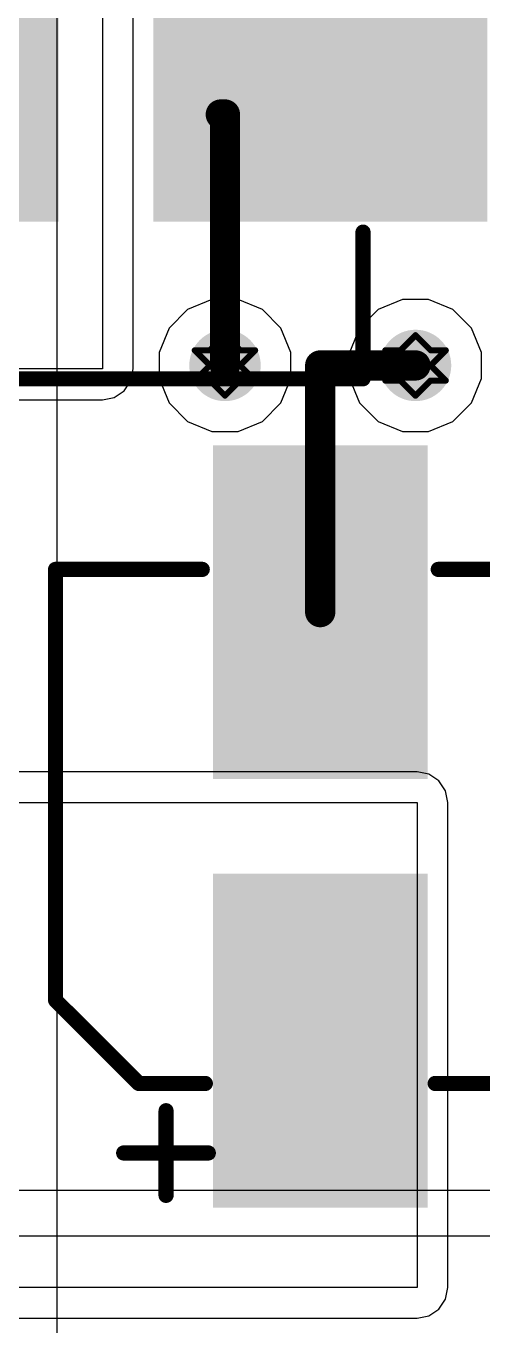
# Model space of a CAD drawing. Header units: inches. Extents: x 24 to 500, y 68 to 269.
# Drawn here: x 360.55 to 364.38, y 116.34 to 127.26 of the extents above; entities that cross this region are included whole.
import ezdxf

# ---------------------------------------------------------------- set-up
doc = ezdxf.new("R2010")
doc.units = ezdxf.units.IN
for name, color, linetype in [('Bottom Layer', 5, 'Continuous'), ('Drill Drawing', 1, 'Continuous'), ('Layer 1', 16, 'Continuous'), ('Layer 2', 76, 'Continuous'), ('Top Layer', 1, 'Continuous'), ('Top Overlay', 2, 'Continuous'), ('Top Paste', 8, 'Continuous'), ('Top Solder', 216, 'Continuous'), ('Via Holes', 16, 'Continuous')]:
    doc.layers.add(name, color=color, linetype=linetype)

# ---------------------------------------------------------------- blocks, each defined once
blk = doc.blocks.new('RVT1E100M0405__20')
at = {"layer": 'Top Layer'}
for points in [[(-3.1, 0.8), (-0.5, 0.8), (-0.5, -0.8), (-3.1, -0.8)], [(0.5, 0.8), (3.1, 0.8), (3.1, -0.8), (0.5, -0.8)]]:
    blk.add_hatch(color=1, dxfattribs=at).paths.add_polyline_path(points)
at = {"layer": 'Top Paste'}
for points in [[(-3.1, 0.8), (-0.5, 0.8), (-0.5, -0.8), (-3.1, -0.8)], [(0.5, 0.8), (3.1, 0.8), (3.1, -0.8), (0.5, -0.8)]]:
    blk.add_hatch(color=8, dxfattribs=at).paths.add_polyline_path(points)
at = {"layer": 'Top Solder'}
for points in [[(-3.202, 0.902), (-0.398, 0.902), (-0.398, -0.902), (-3.202, -0.902)], [(0.398, 0.902), (3.202, 0.902), (3.202, -0.902), (0.398, -0.902)]]:
    blk.add_hatch(color=216, dxfattribs=at).paths.add_polyline_path(points)
at = {"layer": 'Top Overlay'}
for points in [[(-1.46, 2.223, 0.127, 0.127, 0), (-2.159, 1.524, 0.127, 0.127, 0)], [(-1.46, 2.223, 0.127, 0.127, 0), (-1.27, 2.223, 0.127, 0.127, 0)], [(-1.27, 2.223, 0.127, 0.127, 0), (2.159, 2.223, 0.127, 0.127, 0)], [(2.159, 2.223, 0.127, 0.127, 0), (2.159, 0.991, 0.127, 0.127, 0)], [(-2.743, 1.651, 0.127, 0.127, 0), (-2.743, 0.94, 0.127, 0.127, 0)], [(-2.159, 1.524, 0.127, 0.127, 0), (-2.159, 0.965, 0.127, 0.127, 0)], [(-3.099, 1.295, 0.127, 0.127, 0), (-2.388, 1.295, 0.127, 0.127, 0)], [(-2.159, -0.965, 0.127, 0.127, 0), (-2.159, -1.524, 0.127, 0.127, 0)], [(2.159, -0.991, 0.127, 0.127, 0), (2.159, -2.223, 0.127, 0.127, 0)], [(-2.159, -1.524, 0.127, 0.127, 0), (-1.46, -2.223, 0.127, 0.127, 0)], [(-1.46, -2.223, 0.127, 0.127, 0), (-1.27, -2.223, 0.127, 0.127, 0)], [(-1.27, -2.223, 0.127, 0.127, 0), (2.159, -2.223, 0.127, 0.127, 0)]]:
    blk.add_lwpolyline(points, format="xyseb", dxfattribs=at)
for points in [[(-1.492, 2.223, 0.0635, 0.0635, 1), (-1.429, 2.223, 0.0635, 0.0635, 1)], [(-1.492, 2.223, 0.0635, 0.0635, 1), (-1.429, 2.223, 0.0635, 0.0635, 1)], [(-1.302, 2.223, 0.0635, 0.0635, 1), (-1.238, 2.223, 0.0635, 0.0635, 1)], [(-1.302, 2.223, 0.0635, 0.0635, 1), (-1.238, 2.223, 0.0635, 0.0635, 1)], [(2.127, 2.223, 0.0635, 0.0635, 1), (2.191, 2.223, 0.0635, 0.0635, 1)], [(2.127, 2.223, 0.0635, 0.0635, 1), (2.191, 2.223, 0.0635, 0.0635, 1)], [(-2.775, 1.651, 0.0635, 0.0635, 1), (-2.711, 1.651, 0.0635, 0.0635, 1)], [(-2.191, 1.524, 0.0635, 0.0635, 1), (-2.127, 1.524, 0.0635, 0.0635, 1)], [(-2.191, 1.524, 0.0635, 0.0635, 1), (-2.127, 1.524, 0.0635, 0.0635, 1)], [(-3.131, 1.295, 0.0635, 0.0635, 1), (-3.067, 1.295, 0.0635, 0.0635, 1)], [(-2.419, 1.295, 0.0635, 0.0635, 1), (-2.356, 1.295, 0.0635, 0.0635, 1)], [(-2.775, 0.94, 0.0635, 0.0635, 1), (-2.711, 0.94, 0.0635, 0.0635, 1)], [(-2.191, 0.965, 0.0635, 0.0635, 1), (-2.127, 0.965, 0.0635, 0.0635, 1)], [(2.127, 0.991, 0.0635, 0.0635, 1), (2.191, 0.991, 0.0635, 0.0635, 1)], [(-2.191, -0.965, 0.0635, 0.0635, 1), (-2.127, -0.965, 0.0635, 0.0635, 1)], [(2.127, -0.991, 0.0635, 0.0635, 1), (2.191, -0.991, 0.0635, 0.0635, 1)], [(-2.191, -1.524, 0.0635, 0.0635, 1), (-2.127, -1.524, 0.0635, 0.0635, 1)], [(-2.191, -1.524, 0.0635, 0.0635, 1), (-2.127, -1.524, 0.0635, 0.0635, 1)], [(-1.492, -2.223, 0.0635, 0.0635, 1), (-1.429, -2.223, 0.0635, 0.0635, 1)], [(-1.492, -2.223, 0.0635, 0.0635, 1), (-1.429, -2.223, 0.0635, 0.0635, 1)], [(-1.302, -2.223, 0.0635, 0.0635, 1), (-1.238, -2.223, 0.0635, 0.0635, 1)], [(-1.302, -2.223, 0.0635, 0.0635, 1), (-1.238, -2.223, 0.0635, 0.0635, 1)], [(2.127, -2.223, 0.0635, 0.0635, 1), (2.191, -2.223, 0.0635, 0.0635, 1)], [(2.127, -2.223, 0.0635, 0.0635, 1), (2.191, -2.223, 0.0635, 0.0635, 1)]]:
    blk.add_lwpolyline(points, format="xyseb", close=True, dxfattribs=at)
blk = doc.blocks.new('RVT1E100M0405__23')
at = {"layer": 'Top Layer'}
for points in [[(-3.1, 0.8), (-0.5, 0.8), (-0.5, -0.8), (-3.1, -0.8)], [(0.5, 0.8), (3.1, 0.8), (3.1, -0.8), (0.5, -0.8)]]:
    blk.add_hatch(color=1, dxfattribs=at).paths.add_polyline_path(points)
at = {"layer": 'Top Paste'}
for points in [[(-3.1, 0.8), (-0.5, 0.8), (-0.5, -0.8), (-3.1, -0.8)], [(0.5, 0.8), (3.1, 0.8), (3.1, -0.8), (0.5, -0.8)]]:
    blk.add_hatch(color=8, dxfattribs=at).paths.add_polyline_path(points)
at = {"layer": 'Top Solder'}
for points in [[(-3.202, 0.902), (-0.398, 0.902), (-0.398, -0.902), (-3.202, -0.902)], [(0.398, 0.902), (3.202, 0.902), (3.202, -0.902), (0.398, -0.902)]]:
    blk.add_hatch(color=216, dxfattribs=at).paths.add_polyline_path(points)
at = {"layer": 'Top Overlay'}
for points in [[(-2.159, 1.524, 0.127, 0.127, 0), (-1.46, 2.223, 0.127, 0.127, 0)], [(-1.46, 2.223, 0.127, 0.127, 0), (-1.27, 2.223, 0.127, 0.127, 0)], [(-1.27, 2.223, 0.127, 0.127, 0), (2.159, 2.223, 0.127, 0.127, 0)], [(2.159, 0.991, 0.127, 0.127, 0), (2.159, 2.223, 0.127, 0.127, 0)], [(-2.743, 0.94, 0.127, 0.127, 0), (-2.743, 1.651, 0.127, 0.127, 0)], [(-2.159, 1.524, 0.127, 0.127, 0), (-2.159, 0.965, 0.127, 0.127, 0)], [(-3.099, 1.295, 0.127, 0.127, 0), (-2.388, 1.295, 0.127, 0.127, 0)], [(-2.159, -1.524, 0.127, 0.127, 0), (-2.159, -0.965, 0.127, 0.127, 0)], [(2.159, -2.223, 0.127, 0.127, 0), (2.159, -0.991, 0.127, 0.127, 0)], [(-2.159, -1.524, 0.127, 0.127, 0), (-1.46, -2.223, 0.127, 0.127, 0)], [(-1.46, -2.223, 0.127, 0.127, 0), (-1.27, -2.223, 0.127, 0.127, 0)], [(-1.27, -2.223, 0.127, 0.127, 0), (2.159, -2.223, 0.127, 0.127, 0)]]:
    blk.add_lwpolyline(points, format="xyseb", dxfattribs=at)
for points in [[(-1.492, 2.223, 0.0635, 0.0635, 1), (-1.429, 2.223, 0.0635, 0.0635, 1)], [(-1.492, 2.223, 0.0635, 0.0635, 1), (-1.429, 2.223, 0.0635, 0.0635, 1)], [(-1.302, 2.223, 0.0635, 0.0635, 1), (-1.238, 2.223, 0.0635, 0.0635, 1)], [(-1.302, 2.223, 0.0635, 0.0635, 1), (-1.238, 2.223, 0.0635, 0.0635, 1)], [(2.127, 2.223, 0.0635, 0.0635, 1), (2.191, 2.223, 0.0635, 0.0635, 1)], [(2.127, 2.223, 0.0635, 0.0635, 1), (2.191, 2.223, 0.0635, 0.0635, 1)], [(-2.775, 1.651, 0.0635, 0.0635, 1), (-2.711, 1.651, 0.0635, 0.0635, 1)], [(-2.191, 1.524, 0.0635, 0.0635, 1), (-2.127, 1.524, 0.0635, 0.0635, 1)], [(-2.191, 1.524, 0.0635, 0.0635, 1), (-2.127, 1.524, 0.0635, 0.0635, 1)], [(-3.131, 1.295, 0.0635, 0.0635, 1), (-3.067, 1.295, 0.0635, 0.0635, 1)], [(-2.419, 1.295, 0.0635, 0.0635, 1), (-2.356, 1.295, 0.0635, 0.0635, 1)], [(-2.775, 0.94, 0.0635, 0.0635, 1), (-2.711, 0.94, 0.0635, 0.0635, 1)], [(-2.191, 0.965, 0.0635, 0.0635, 1), (-2.127, 0.965, 0.0635, 0.0635, 1)], [(2.127, 0.991, 0.0635, 0.0635, 1), (2.191, 0.991, 0.0635, 0.0635, 1)], [(-2.191, -0.965, 0.0635, 0.0635, 1), (-2.127, -0.965, 0.0635, 0.0635, 1)], [(2.127, -0.991, 0.0635, 0.0635, 1), (2.191, -0.991, 0.0635, 0.0635, 1)], [(-2.191, -1.524, 0.0635, 0.0635, 1), (-2.127, -1.524, 0.0635, 0.0635, 1)], [(-2.191, -1.524, 0.0635, 0.0635, 1), (-2.127, -1.524, 0.0635, 0.0635, 1)], [(-1.492, -2.223, 0.0635, 0.0635, 1), (-1.429, -2.223, 0.0635, 0.0635, 1)], [(-1.492, -2.223, 0.0635, 0.0635, 1), (-1.429, -2.223, 0.0635, 0.0635, 1)], [(-1.302, -2.223, 0.0635, 0.0635, 1), (-1.238, -2.223, 0.0635, 0.0635, 1)], [(-1.302, -2.223, 0.0635, 0.0635, 1), (-1.238, -2.223, 0.0635, 0.0635, 1)], [(2.127, -2.223, 0.0635, 0.0635, 1), (2.191, -2.223, 0.0635, 0.0635, 1)], [(2.127, -2.223, 0.0635, 0.0635, 1), (2.191, -2.223, 0.0635, 0.0635, 1)]]:
    blk.add_lwpolyline(points, format="xyseb", close=True, dxfattribs=at)

msp = doc.modelspace()

# ---------------------------------------------------------------- hatches: boundary and pattern name
at = {"layer": 'Bottom Layer'}
h = msp.add_hatch(color=5, dxfattribs=at)
edge = h.paths.add_edge_path()
edge.add_arc((362.217, 124.406), 0.3, 0, 360)
h = msp.add_hatch(color=5, dxfattribs=at)
edge = h.paths.add_edge_path()
edge.add_arc((363.817, 124.406), 0.3, 0, 360)
at = {"layer": 'Layer 1'}
h = msp.add_hatch(color=16, dxfattribs=at)
edge = h.paths.add_edge_path()
edge.add_arc((362.217, 124.406), 0.3, 0, 360)
h = msp.add_hatch(color=16, dxfattribs=at)
edge = h.paths.add_edge_path()
edge.add_arc((363.817, 124.406), 0.3, 0, 360)
at = {"layer": 'Layer 2'}
h = msp.add_hatch(color=76, dxfattribs=at)
edge = h.paths.add_edge_path()
edge.add_arc((362.217, 124.406), 0.3, 0, 360)
h = msp.add_hatch(color=76, dxfattribs=at)
edge = h.paths.add_edge_path()
edge.add_arc((363.817, 124.406), 0.3, 0, 360)
at = {"layer": 'Top Layer'}
h = msp.add_hatch(color=1, dxfattribs=at)
edge = h.paths.add_edge_path()
edge.add_arc((362.217, 124.406), 0.3, 0, 360)
h = msp.add_hatch(color=1, dxfattribs=at)
edge = h.paths.add_edge_path()
edge.add_arc((363.817, 124.406), 0.3, 0, 360)
at = {"layer": 'Via Holes'}
h = msp.add_hatch(color=7, dxfattribs=at)
edge = h.paths.add_edge_path()
edge.add_arc((362.217, 124.406), 0.15, 0, 360)
h = msp.add_hatch(color=7, dxfattribs=at)
edge = h.paths.add_edge_path()
edge.add_arc((363.817, 124.406), 0.15, 0, 360)

# ---------------------------------------------------------------- linework, layer by layer
at = {"layer": 'Bottom Layer'}
for p, q in [((362.107, 124.96), (361.903, 124.875)), ((362.327, 124.96), (362.107, 124.96)), ((362.531, 124.875), (362.327, 124.96)), ((363.707, 124.96), (363.503, 124.875)), ((363.927, 124.96), (363.707, 124.96)), ((364.131, 124.875), (363.927, 124.96)), ((361.903, 124.875), (361.747, 124.72)), ((362.686, 124.72), (362.531, 124.875)), ((363.503, 124.875), (363.347, 124.72)), ((364.286, 124.72), (364.131, 124.875)), ((361.747, 124.72), (361.663, 124.516)), ((362.771, 124.516), (362.686, 124.72)), ((363.347, 124.72), (363.263, 124.516)), ((364.371, 124.516), (364.286, 124.72)), ((361.663, 124.516), (361.663, 124.296)), ((362.771, 124.296), (362.771, 124.516)), ((363.263, 124.516), (363.263, 124.296)), ((364.371, 124.296), (364.371, 124.516)), ((361.663, 124.296), (361.747, 124.092)), ((362.686, 124.092), (362.771, 124.296)), ((363.263, 124.296), (363.347, 124.092)), ((364.286, 124.092), (364.371, 124.296)), ((361.747, 124.092), (361.903, 123.936)), ((362.531, 123.936), (362.686, 124.092)), ((363.347, 124.092), (363.503, 123.936)), ((364.131, 123.936), (364.286, 124.092)), ((361.903, 123.936), (362.107, 123.852)), ((362.327, 123.852), (362.531, 123.936)), ((363.503, 123.936), (363.707, 123.852)), ((363.927, 123.852), (364.131, 123.936)), ((362.107, 123.852), (362.327, 123.852)), ((363.707, 123.852), (363.927, 123.852)), ((375.793, 117.475), (347.167, 117.475)), ((346.837, 117.094), (375.412, 117.094))]:
    msp.add_line(p, q, dxfattribs=at)
at = {"layer": 'Drill Drawing'}
for points in [[(362.09, 124.533, 0.0508, 0.0508, 0), (362.217, 124.66, 0.0508, 0.0508, 0)], [(362.217, 124.66, 0.0508, 0.0508, 0), (362.344, 124.533, 0.0508, 0.0508, 0)], [(363.69, 124.533, 0.0508, 0.0508, 0), (363.817, 124.66, 0.0508, 0.0508, 0)], [(363.817, 124.66, 0.0508, 0.0508, 0), (363.944, 124.533, 0.0508, 0.0508, 0)], [(361.963, 124.533, 0.0508, 0.0508, 0), (362.09, 124.406, 0.0508, 0.0508, 0)], [(361.963, 124.533, 0.0508, 0.0508, 0), (362.09, 124.533, 0.0508, 0.0508, 0)], [(362.344, 124.533, 0.0508, 0.0508, 0), (362.471, 124.533, 0.0508, 0.0508, 0)], [(362.344, 124.406, 0.0508, 0.0508, 0), (362.471, 124.533, 0.0508, 0.0508, 0)], [(363.563, 124.533, 0.0508, 0.0508, 0), (363.69, 124.406, 0.0508, 0.0508, 0)], [(363.563, 124.533, 0.0508, 0.0508, 0), (363.69, 124.533, 0.0508, 0.0508, 0)], [(363.944, 124.533, 0.0508, 0.0508, 0), (364.071, 124.533, 0.0508, 0.0508, 0)], [(363.944, 124.406, 0.0508, 0.0508, 0), (364.071, 124.533, 0.0508, 0.0508, 0)], [(361.963, 124.279, 0.0508, 0.0508, 0), (362.09, 124.406, 0.0508, 0.0508, 0)], [(362.344, 124.406, 0.0508, 0.0508, 0), (362.471, 124.279, 0.0508, 0.0508, 0)], [(363.563, 124.279, 0.0508, 0.0508, 0), (363.69, 124.406, 0.0508, 0.0508, 0)], [(363.944, 124.406, 0.0508, 0.0508, 0), (364.071, 124.279, 0.0508, 0.0508, 0)], [(361.963, 124.279, 0.0508, 0.0508, 0), (362.09, 124.279, 0.0508, 0.0508, 0)], [(362.09, 124.279, 0.0508, 0.0508, 0), (362.217, 124.152, 0.0508, 0.0508, 0)], [(362.217, 124.152, 0.0508, 0.0508, 0), (362.344, 124.279, 0.0508, 0.0508, 0)], [(362.344, 124.279, 0.0508, 0.0508, 0), (362.471, 124.279, 0.0508, 0.0508, 0)], [(363.563, 124.279, 0.0508, 0.0508, 0), (363.69, 124.279, 0.0508, 0.0508, 0)], [(363.69, 124.279, 0.0508, 0.0508, 0), (363.817, 124.152, 0.0508, 0.0508, 0)], [(363.817, 124.152, 0.0508, 0.0508, 0), (363.944, 124.279, 0.0508, 0.0508, 0)], [(363.944, 124.279, 0.0508, 0.0508, 0), (364.071, 124.279, 0.0508, 0.0508, 0)]]:
    msp.add_lwpolyline(points, format="xyseb", dxfattribs=at)
for points in [[(362.204, 124.66, 0.0254, 0.0254, 1), (362.229, 124.66, 0.0254, 0.0254, 1)], [(362.204, 124.66, 0.0254, 0.0254, 1), (362.229, 124.66, 0.0254, 0.0254, 1)], [(363.804, 124.66, 0.0254, 0.0254, 1), (363.83, 124.66, 0.0254, 0.0254, 1)], [(363.804, 124.66, 0.0254, 0.0254, 1), (363.83, 124.66, 0.0254, 0.0254, 1)], [(361.95, 124.533, 0.0254, 0.0254, 1), (361.975, 124.533, 0.0254, 0.0254, 1)], [(361.95, 124.533, 0.0254, 0.0254, 1), (361.975, 124.533, 0.0254, 0.0254, 1)], [(362.077, 124.533, 0.0254, 0.0254, 1), (362.102, 124.533, 0.0254, 0.0254, 1)], [(362.077, 124.533, 0.0254, 0.0254, 1), (362.102, 124.533, 0.0254, 0.0254, 1)], [(362.331, 124.533, 0.0254, 0.0254, 1), (362.356, 124.533, 0.0254, 0.0254, 1)], [(362.331, 124.533, 0.0254, 0.0254, 1), (362.356, 124.533, 0.0254, 0.0254, 1)], [(362.458, 124.533, 0.0254, 0.0254, 1), (362.483, 124.533, 0.0254, 0.0254, 1)], [(362.458, 124.533, 0.0254, 0.0254, 1), (362.483, 124.533, 0.0254, 0.0254, 1)], [(363.55, 124.533, 0.0254, 0.0254, 1), (363.576, 124.533, 0.0254, 0.0254, 1)], [(363.55, 124.533, 0.0254, 0.0254, 1), (363.576, 124.533, 0.0254, 0.0254, 1)], [(363.677, 124.533, 0.0254, 0.0254, 1), (363.703, 124.533, 0.0254, 0.0254, 1)], [(363.677, 124.533, 0.0254, 0.0254, 1), (363.703, 124.533, 0.0254, 0.0254, 1)], [(363.931, 124.533, 0.0254, 0.0254, 1), (363.957, 124.533, 0.0254, 0.0254, 1)], [(363.931, 124.533, 0.0254, 0.0254, 1), (363.957, 124.533, 0.0254, 0.0254, 1)], [(364.058, 124.533, 0.0254, 0.0254, 1), (364.084, 124.533, 0.0254, 0.0254, 1)], [(364.058, 124.533, 0.0254, 0.0254, 1), (364.084, 124.533, 0.0254, 0.0254, 1)], [(362.077, 124.406, 0.0254, 0.0254, 1), (362.102, 124.406, 0.0254, 0.0254, 1)], [(362.077, 124.406, 0.0254, 0.0254, 1), (362.102, 124.406, 0.0254, 0.0254, 1)], [(362.331, 124.406, 0.0254, 0.0254, 1), (362.356, 124.406, 0.0254, 0.0254, 1)], [(362.331, 124.406, 0.0254, 0.0254, 1), (362.356, 124.406, 0.0254, 0.0254, 1)], [(363.677, 124.406, 0.0254, 0.0254, 1), (363.703, 124.406, 0.0254, 0.0254, 1)], [(363.677, 124.406, 0.0254, 0.0254, 1), (363.703, 124.406, 0.0254, 0.0254, 1)], [(363.931, 124.406, 0.0254, 0.0254, 1), (363.957, 124.406, 0.0254, 0.0254, 1)], [(363.931, 124.406, 0.0254, 0.0254, 1), (363.957, 124.406, 0.0254, 0.0254, 1)], [(361.95, 124.279, 0.0254, 0.0254, 1), (361.975, 124.279, 0.0254, 0.0254, 1)], [(361.95, 124.279, 0.0254, 0.0254, 1), (361.975, 124.279, 0.0254, 0.0254, 1)], [(362.077, 124.279, 0.0254, 0.0254, 1), (362.102, 124.279, 0.0254, 0.0254, 1)], [(362.077, 124.279, 0.0254, 0.0254, 1), (362.102, 124.279, 0.0254, 0.0254, 1)], [(362.331, 124.279, 0.0254, 0.0254, 1), (362.356, 124.279, 0.0254, 0.0254, 1)], [(362.331, 124.279, 0.0254, 0.0254, 1), (362.356, 124.279, 0.0254, 0.0254, 1)], [(362.458, 124.279, 0.0254, 0.0254, 1), (362.483, 124.279, 0.0254, 0.0254, 1)], [(362.458, 124.279, 0.0254, 0.0254, 1), (362.483, 124.279, 0.0254, 0.0254, 1)], [(363.55, 124.279, 0.0254, 0.0254, 1), (363.576, 124.279, 0.0254, 0.0254, 1)], [(363.55, 124.279, 0.0254, 0.0254, 1), (363.576, 124.279, 0.0254, 0.0254, 1)], [(363.677, 124.279, 0.0254, 0.0254, 1), (363.703, 124.279, 0.0254, 0.0254, 1)], [(363.677, 124.279, 0.0254, 0.0254, 1), (363.703, 124.279, 0.0254, 0.0254, 1)], [(363.931, 124.279, 0.0254, 0.0254, 1), (363.957, 124.279, 0.0254, 0.0254, 1)], [(363.931, 124.279, 0.0254, 0.0254, 1), (363.957, 124.279, 0.0254, 0.0254, 1)], [(364.058, 124.279, 0.0254, 0.0254, 1), (364.084, 124.279, 0.0254, 0.0254, 1)], [(364.058, 124.279, 0.0254, 0.0254, 1), (364.084, 124.279, 0.0254, 0.0254, 1)], [(362.204, 124.152, 0.0254, 0.0254, 1), (362.229, 124.152, 0.0254, 0.0254, 1)], [(362.204, 124.152, 0.0254, 0.0254, 1), (362.229, 124.152, 0.0254, 0.0254, 1)], [(363.804, 124.152, 0.0254, 0.0254, 1), (363.83, 124.152, 0.0254, 0.0254, 1)], [(363.804, 124.152, 0.0254, 0.0254, 1), (363.83, 124.152, 0.0254, 0.0254, 1)]]:
    msp.add_lwpolyline(points, format="xyseb", close=True, dxfattribs=at)
at = {"layer": 'Layer 2'}
for p, q in [((360.807, 106.071), (360.807, 142.614)), ((362.107, 124.96), (361.903, 124.875)), ((362.327, 124.96), (362.107, 124.96)), ((362.531, 124.875), (362.327, 124.96)), ((363.707, 124.96), (363.503, 124.875)), ((363.927, 124.96), (363.707, 124.96)), ((364.131, 124.875), (363.927, 124.96)), ((361.903, 124.875), (361.747, 124.72)), ((362.686, 124.72), (362.531, 124.875)), ((363.503, 124.875), (363.347, 124.72)), ((364.286, 124.72), (364.131, 124.875)), ((361.747, 124.72), (361.663, 124.516)), ((362.771, 124.516), (362.686, 124.72)), ((363.347, 124.72), (363.263, 124.516)), ((364.371, 124.516), (364.286, 124.72)), ((361.663, 124.516), (361.663, 124.296)), ((362.771, 124.296), (362.771, 124.516)), ((363.263, 124.516), (363.263, 124.296)), ((364.371, 124.296), (364.371, 124.516)), ((361.663, 124.296), (361.747, 124.092)), ((362.686, 124.092), (362.771, 124.296)), ((363.263, 124.296), (363.347, 124.092)), ((364.286, 124.092), (364.371, 124.296)), ((361.747, 124.092), (361.903, 123.936)), ((362.531, 123.936), (362.686, 124.092)), ((363.347, 124.092), (363.503, 123.936)), ((364.131, 123.936), (364.286, 124.092)), ((361.903, 123.936), (362.107, 123.852)), ((362.327, 123.852), (362.531, 123.936)), ((363.503, 123.936), (363.707, 123.852)), ((363.927, 123.852), (364.131, 123.936)), ((362.107, 123.852), (362.327, 123.852)), ((363.707, 123.852), (363.927, 123.852))]:
    msp.add_line(p, q, dxfattribs=at)
at = {"layer": 'Top Layer'}
for p, q in [((361.188, 129.984), (361.188, 124.377)), ((361.447, 124.377), (361.447, 129.984)), ((361.188, 124.377), (358.172, 124.377)), ((361.427, 124.278), (361.447, 124.377)), ((361.371, 124.194), (361.427, 124.278)), ((361.287, 124.137), (361.371, 124.194)), ((358.172, 124.118), (361.188, 124.118)), ((361.188, 124.118), (361.287, 124.137)), ((363.83, 120.993), (359.282, 120.993)), ((363.929, 120.973), (363.83, 120.993)), ((364.013, 120.917), (363.929, 120.973)), ((364.069, 120.833), (364.013, 120.917)), ((364.089, 120.734), (364.069, 120.833)), ((359.023, 120.734), (363.83, 120.734)), ((363.83, 120.734), (363.83, 116.662)), ((364.089, 116.662), (364.089, 120.734)), ((363.83, 116.662), (358.354, 116.662)), ((364.069, 116.563), (364.089, 116.662)), ((364.013, 116.479), (364.069, 116.563)), ((358.354, 116.403), (363.83, 116.403)), ((363.83, 116.403), (363.929, 116.423)), ((363.929, 116.423), (364.013, 116.479))]:
    msp.add_line(p, q, dxfattribs=at)
for points in [[(362.181, 126.514, 0.254, 0.254, 0), (362.217, 126.514, 0.254, 0.254, 0)], [(362.217, 124.406, 0.254, 0.254, 0), (362.217, 126.514, 0.254, 0.254, 0)], [(363.017, 124.406, 0.254, 0.254, 0), (363.817, 124.406, 0.254, 0.254, 0)], [(363.017, 122.334, 0.254, 0.254, 0), (363.017, 124.406, 0.254, 0.254, 0)]]:
    msp.add_lwpolyline(points, format="xyseb", dxfattribs=at)
for points in [[(362.118, 126.514, 0.127, 0.127, 1), (362.245, 126.514, 0.127, 0.127, 1)], [(362.153, 126.514, 0.127, 0.127, 1), (362.28, 126.514, 0.127, 0.127, 1)], [(362.153, 126.514, 0.127, 0.127, 1), (362.28, 126.514, 0.127, 0.127, 1)], [(362.153, 124.406, 0.127, 0.127, 1), (362.28, 124.406, 0.127, 0.127, 1)], [(362.953, 124.406, 0.127, 0.127, 1), (363.08, 124.406, 0.127, 0.127, 1)], [(362.953, 124.406, 0.127, 0.127, 1), (363.08, 124.406, 0.127, 0.127, 1)], [(363.753, 124.406, 0.127, 0.127, 1), (363.88, 124.406, 0.127, 0.127, 1)], [(362.953, 122.334, 0.127, 0.127, 1), (363.08, 122.334, 0.127, 0.127, 1)]]:
    msp.add_lwpolyline(points, format="xyseb", close=True, dxfattribs=at)

# ---------------------------------------------------------------- block references
msp.add_blockref('RVT1E100M0405__23', (361.217, 126.517))
at = {"rotation": 90}
msp.add_blockref('RVT1E100M0405__20', (363.017, 120.534), dxfattribs=at)

doc.saveas('drawing.dxf')
